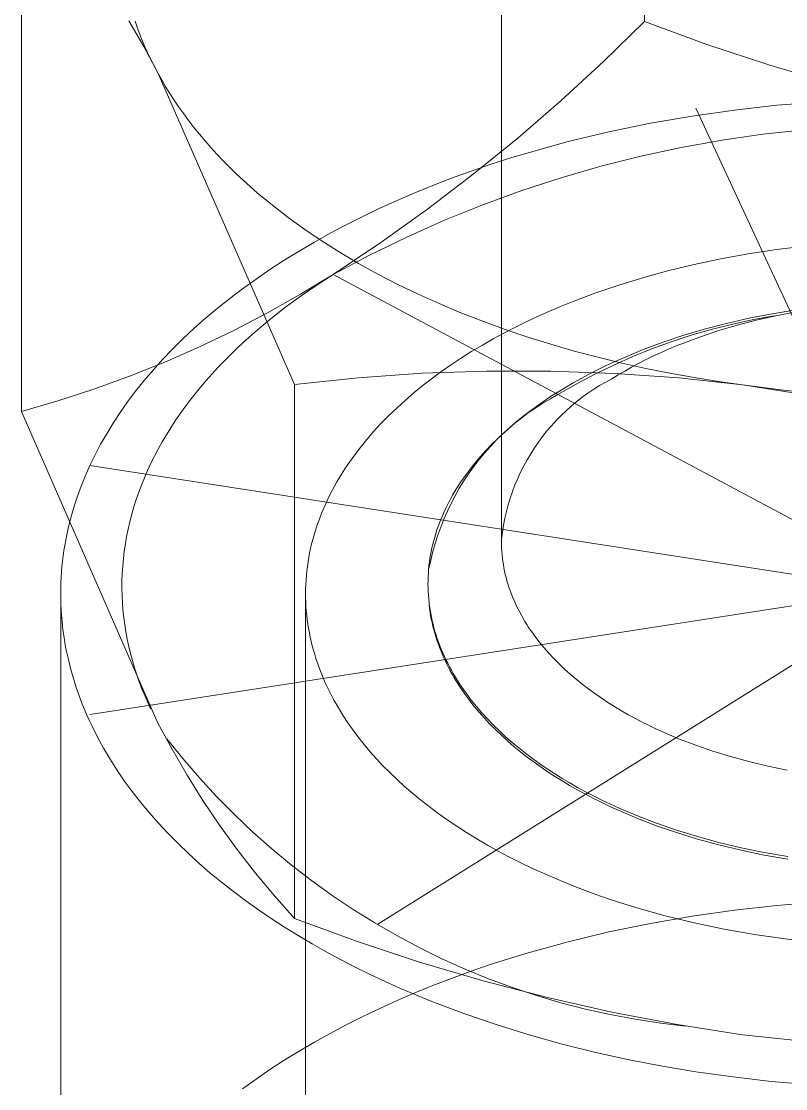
# Model space of a CAD drawing. Header units: inches. Extents: x -4 to 200, y 0 to 129.
# Drawn here: x 170.1262 to 170.3455, y 85.6495 to 85.9555 of the extents above; entities that cross this region are included whole.
import ezdxf

# ---------------------------------------------------------------- set-up
doc = ezdxf.new("R2010")
doc.units = ezdxf.units.IN
doc.layers.add('ZANO_R', color=7, linetype='Continuous', lineweight=0)

msp = doc.modelspace()

# ---------------------------------------------------------------- linework, layer by layer
at = {"layer": 'ZANO_R'}
for p, q in [((170.305, 86.10857), (170.305, 85.95546)), ((170.26393, 85.80626), (170.26393, 86.09472)), ((170.12619, 85.84363), (170.12619, 85.99674)), ((170.15698, 85.95567), (170.1613, 85.94827)), ((170.15972, 85.95302), (170.15884, 85.95558)), ((170.305, 85.95546), (170.2932, 85.94396)), ((170.305, 85.95546), (170.32286, 85.9489)), ((170.16068, 85.95049), (170.15972, 85.95302)), ((170.16172, 85.94799), (170.16068, 85.95049)), ((170.1613, 85.94827), (170.16536, 85.94072)), ((170.16285, 85.94552), (170.16172, 85.94799)), ((170.32286, 85.9489), (170.34091, 85.94293)), ((170.16406, 85.9431), (170.16285, 85.94552)), ((170.16536, 85.94072), (170.16406, 85.9431)), ((170.2932, 85.94396), (170.28106, 85.93282)), ((170.34091, 85.94293), (170.35916, 85.93755)), ((170.16645, 85.93876), (170.16536, 85.94072)), ((170.16536, 85.94072), (170.20453, 85.85141)), ((170.16759, 85.93679), (170.16645, 85.93876)), ((170.1688, 85.93483), (170.16759, 85.93679)), ((170.17006, 85.93288), (170.1688, 85.93483)), ((170.17138, 85.93092), (170.17006, 85.93288)), ((170.28106, 85.93282), (170.26858, 85.92205)), ((170.3551, 85.93243), (170.34295, 85.93144)), ((170.17277, 85.92898), (170.17138, 85.93092)), ((170.3308, 85.93009), (170.31868, 85.92837)), ((170.44388, 85.66306), (170.31971, 85.9306)), ((170.34295, 85.93144), (170.3308, 85.93009)), ((170.17421, 85.92704), (170.17277, 85.92898)), ((170.1757, 85.9251), (170.17421, 85.92704)), ((170.30665, 85.92629), (170.29476, 85.92384)), ((170.31868, 85.92837), (170.30665, 85.92629)), ((170.17726, 85.92318), (170.1757, 85.9251)), ((170.17888, 85.92126), (170.17726, 85.92318)), ((170.29476, 85.92384), (170.28306, 85.92103)), ((170.32721, 85.92145), (170.33895, 85.92314)), ((170.33895, 85.92314), (170.35075, 85.92443)), ((170.18055, 85.91935), (170.17888, 85.92126)), ((170.26858, 85.92205), (170.25579, 85.91166)), ((170.28306, 85.92103), (170.2716, 85.91786)), ((170.31553, 85.91935), (170.32721, 85.92145)), ((170.18228, 85.91746), (170.18055, 85.91935)), ((170.18407, 85.91557), (170.18228, 85.91746)), ((170.2716, 85.91786), (170.26597, 85.91615)), ((170.29242, 85.91395), (170.30393, 85.91685)), ((170.30393, 85.91685), (170.31553, 85.91935)), ((170.18592, 85.9137), (170.18407, 85.91557)), ((170.26041, 85.91435), (170.25494, 85.91248)), ((170.26597, 85.91615), (170.26041, 85.91435)), ((170.28102, 85.91066), (170.29242, 85.91395)), ((170.18783, 85.91184), (170.18592, 85.9137)), ((170.18979, 85.90999), (170.18783, 85.91184)), ((170.25579, 85.91166), (170.24268, 85.90167)), ((170.25494, 85.91248), (170.24956, 85.91052)), ((170.19181, 85.90816), (170.18979, 85.90999)), ((170.19389, 85.90635), (170.19181, 85.90816)), ((170.24427, 85.90848), (170.23908, 85.90637)), ((170.24956, 85.91052), (170.24427, 85.90848)), ((170.26974, 85.90698), (170.28102, 85.91066)), ((170.19821, 85.90277), (170.19389, 85.90635)), ((170.23908, 85.90637), (170.23399, 85.90418)), ((170.25859, 85.90291), (170.26974, 85.90698)), ((170.20275, 85.89926), (170.19821, 85.90277)), ((170.22901, 85.90192), (170.22415, 85.89959)), ((170.23399, 85.90418), (170.22901, 85.90192)), ((170.24268, 85.90167), (170.22928, 85.89208)), ((170.24759, 85.89847), (170.25859, 85.90291)), ((170.2075, 85.89583), (170.20275, 85.89926)), ((170.22415, 85.89959), (170.21939, 85.8972)), ((170.23675, 85.89364), (170.24759, 85.89847)), ((170.21245, 85.89249), (170.2075, 85.89583)), ((170.21939, 85.8972), (170.21476, 85.89475)), ((170.21476, 85.89475), (170.21025, 85.89223)), ((170.21761, 85.88924), (170.21245, 85.89249)), ((170.22608, 85.88845), (170.23675, 85.89364)), ((170.20587, 85.88966), (170.20162, 85.88703)), ((170.21025, 85.89223), (170.20587, 85.88966)), ((170.22928, 85.89208), (170.2156, 85.88289)), ((170.22849, 85.69663), (170.53821, 85.89034)), ((170.33471, 85.88885), (170.34279, 85.89007)), ((170.34279, 85.89007), (170.35107, 85.89109)), ((170.20162, 85.88703), (170.1975, 85.88435)), ((170.2156, 85.88289), (170.22608, 85.88845)), ((170.22296, 85.88609), (170.21761, 85.88924)), ((170.31925, 85.88582), (170.32686, 85.88743)), ((170.32686, 85.88743), (170.33471, 85.88885)), ((170.1975, 85.88435), (170.19351, 85.88163)), ((170.22849, 85.88304), (170.22296, 85.88609)), ((170.30482, 85.88211), (170.3119, 85.88404)), ((170.3119, 85.88404), (170.31925, 85.88582)), ((170.19351, 85.88163), (170.18967, 85.87886)), ((170.2156, 85.88289), (170.20628, 85.87725)), ((170.21097, 85.87991), (170.2156, 85.88289)), ((170.5511, 85.70408), (170.2156, 85.88289)), ((170.23419, 85.8801), (170.22849, 85.88304)), ((170.24006, 85.87728), (170.23419, 85.8801)), ((170.29789, 85.88), (170.30482, 85.88211)), ((170.18967, 85.87886), (170.18596, 85.87605)), ((170.20628, 85.87725), (170.19679, 85.87192)), ((170.20646, 85.87682), (170.21097, 85.87991)), ((170.24608, 85.87457), (170.24006, 85.87728)), ((170.28423, 85.87512), (170.29102, 85.87767)), ((170.29102, 85.87767), (170.29789, 85.88)), ((170.18596, 85.87605), (170.18239, 85.8732)), ((170.2021, 85.87363), (170.20646, 85.87682)), ((170.25224, 85.87198), (170.24608, 85.87457)), ((170.28087, 85.87376), (170.28423, 85.87512)), ((170.18239, 85.8732), (170.17896, 85.87032)), ((170.19679, 85.87192), (170.18713, 85.8669)), ((170.19787, 85.87034), (170.2021, 85.87363)), ((170.25854, 85.86952), (170.25224, 85.87198)), ((170.27425, 85.87088), (170.27754, 85.87235)), ((170.27754, 85.87235), (170.28087, 85.87376)), ((170.34218, 85.87177), (170.33542, 85.87046)), ((170.34218, 85.87104), (170.33624, 85.86998)), ((170.34261, 85.87107), (170.33701, 85.86981)), ((170.34909, 85.87288), (170.34218, 85.87177)), ((170.34835, 85.87218), (170.34261, 85.87107)), ((170.17896, 85.87032), (170.17568, 85.86741)), ((170.1938, 85.86696), (170.19787, 85.87034)), ((170.26496, 85.86719), (170.25854, 85.86952)), ((170.26779, 85.86777), (170.271, 85.86935)), ((170.271, 85.86935), (170.27425, 85.87088)), ((170.32883, 85.86897), (170.32244, 85.86731)), ((170.33033, 85.86872), (170.32447, 85.86726)), ((170.33158, 85.86839), (170.32633, 85.86684)), ((170.33542, 85.87046), (170.32883, 85.86897)), ((170.33624, 85.86998), (170.33033, 85.86872)), ((170.33701, 85.86981), (170.33158, 85.86839)), ((170.17568, 85.86741), (170.17254, 85.86447)), ((170.18713, 85.8669), (170.17731, 85.86219)), ((170.18989, 85.86348), (170.1938, 85.86696)), ((170.26151, 85.86445), (170.26463, 85.86614)), ((170.26463, 85.86614), (170.26779, 85.86777)), ((170.27148, 85.86499), (170.26496, 85.86719)), ((170.2781, 85.86292), (170.27148, 85.86499)), ((170.31627, 85.86549), (170.31032, 85.86351)), ((170.31867, 85.86559), (170.31292, 85.86373)), ((170.32244, 85.86731), (170.31627, 85.86549)), ((170.32128, 85.86516), (170.31643, 85.86337)), ((170.32447, 85.86726), (170.31867, 85.86559)), ((170.32633, 85.86684), (170.32128, 85.86516)), ((170.17731, 85.86219), (170.16734, 85.85781)), ((170.17254, 85.86447), (170.16954, 85.86151)), ((170.18801, 85.86171), (170.18989, 85.86348)), ((170.25545, 85.8609), (170.25845, 85.8627)), ((170.25845, 85.8627), (170.26151, 85.86445)), ((170.28481, 85.86099), (170.2781, 85.86292)), ((170.31032, 85.86351), (170.30462, 85.8614)), ((170.31292, 85.86373), (170.30725, 85.86167)), ((170.31409, 85.86243), (170.31181, 85.86147)), ((170.31643, 85.86337), (170.31409, 85.86243)), ((170.16954, 85.86151), (170.16668, 85.85852)), ((170.18436, 85.8581), (170.18616, 85.85992)), ((170.18616, 85.85992), (170.18801, 85.86171)), ((170.24963, 85.85715), (170.25251, 85.85906)), ((170.25251, 85.85906), (170.25545, 85.8609)), ((170.29159, 85.8592), (170.28481, 85.86099)), ((170.29843, 85.85754), (170.29159, 85.8592)), ((170.30165, 85.85941), (170.29613, 85.85697)), ((170.29918, 85.85916), (170.29656, 85.858)), ((170.30187, 85.86029), (170.29918, 85.85916)), ((170.30725, 85.86167), (170.30165, 85.85941)), ((170.30462, 85.8614), (170.30187, 85.86029)), ((170.3074, 85.85947), (170.30529, 85.85844)), ((170.30958, 85.86048), (170.3074, 85.85947)), ((170.31181, 85.86147), (170.30958, 85.86048)), ((170.16734, 85.85781), (170.15723, 85.85376)), ((170.16668, 85.85852), (170.16397, 85.85552)), ((170.1809, 85.85441), (170.1826, 85.85627)), ((170.1826, 85.85627), (170.18436, 85.8581)), ((170.24683, 85.8552), (170.24963, 85.85715)), ((170.29613, 85.85697), (170.29069, 85.85433)), ((170.294, 85.85681), (170.29151, 85.8556)), ((170.29656, 85.858), (170.294, 85.85681)), ((170.30532, 85.85602), (170.29843, 85.85754)), ((170.30124, 85.85633), (170.2993, 85.85524)), ((170.30323, 85.85739), (170.30124, 85.85633)), ((170.30529, 85.85844), (170.30323, 85.85739)), ((170.31224, 85.85464), (170.30532, 85.85602)), ((170.15723, 85.85376), (170.14699, 85.85005)), ((170.16397, 85.85552), (170.1614, 85.8525)), ((170.17924, 85.85254), (170.1809, 85.85441)), ((170.20453, 85.85141), (170.22284, 85.85332)), ((170.22284, 85.85332), (170.24121, 85.85459)), ((170.24121, 85.85459), (170.25962, 85.85522)), ((170.24144, 85.85116), (170.2441, 85.8532)), ((170.2441, 85.8532), (170.24683, 85.8552)), ((170.25962, 85.85522), (170.27803, 85.8552)), ((170.27803, 85.8552), (170.29643, 85.85455)), ((170.28675, 85.85311), (170.28447, 85.85184)), ((170.29069, 85.85433), (170.28535, 85.85151)), ((170.2891, 85.85437), (170.28675, 85.85311)), ((170.29151, 85.8556), (170.2891, 85.85437)), ((170.2956, 85.85303), (170.29383, 85.85209)), ((170.29742, 85.85414), (170.2956, 85.85303)), ((170.29643, 85.85455), (170.3148, 85.85325)), ((170.2993, 85.85524), (170.29742, 85.85414)), ((170.31919, 85.8534), (170.31224, 85.85464)), ((170.3148, 85.85325), (170.33311, 85.85131)), ((170.32615, 85.85229), (170.31919, 85.8534)), ((170.14699, 85.85005), (170.13664, 85.84667)), ((170.1614, 85.8525), (170.15898, 85.84947)), ((170.17607, 85.84873), (170.17763, 85.85064)), ((170.17763, 85.85064), (170.17924, 85.85254)), ((170.20453, 85.85141), (170.20453, 85.6983)), ((170.23887, 85.84906), (170.24144, 85.85116)), ((170.28535, 85.85151), (170.28012, 85.84851)), ((170.28226, 85.85054), (170.28012, 85.84923)), ((170.28447, 85.85184), (170.28226, 85.85054)), ((170.29039, 85.85002), (170.28873, 85.8489)), ((170.29209, 85.85108), (170.29039, 85.85002)), ((170.29383, 85.85209), (170.29209, 85.85108)), ((170.33311, 85.85131), (170.32615, 85.85229)), ((170.34487, 85.84975), (170.33311, 85.85131)), ((170.33311, 85.85131), (170.3519, 85.84836)), ((170.35668, 85.8486), (170.34487, 85.84975)), ((170.13664, 85.84667), (170.12619, 85.84363)), ((170.15898, 85.84947), (170.15669, 85.84643)), ((170.1731, 85.84486), (170.17456, 85.8468)), ((170.17456, 85.8468), (170.17607, 85.84873)), ((170.23397, 85.84474), (170.23638, 85.84692)), ((170.23638, 85.84692), (170.23887, 85.84906)), ((170.27597, 85.84652), (170.27395, 85.84511)), ((170.27795, 85.84732), (170.27583, 85.84606)), ((170.27803, 85.8479), (170.27597, 85.84652)), ((170.28012, 85.84851), (170.27795, 85.84732)), ((170.28012, 85.84923), (170.27803, 85.8479)), ((170.28552, 85.8465), (170.28398, 85.84522)), ((170.2871, 85.84773), (170.28552, 85.8465)), ((170.28873, 85.8489), (170.2871, 85.84773)), ((170.16536, 85.75431), (170.12619, 85.84363)), ((170.15455, 85.84338), (170.15254, 85.84033)), ((170.15669, 85.84643), (170.15455, 85.84338)), ((170.17169, 85.8429), (170.1731, 85.84486)), ((170.23166, 85.84252), (170.23397, 85.84474)), ((170.27197, 85.84366), (170.27003, 85.84217)), ((170.27375, 85.84472), (170.27172, 85.84332)), ((170.27395, 85.84511), (170.27197, 85.84366)), ((170.27583, 85.84606), (170.27375, 85.84472)), ((170.28248, 85.84388), (170.28103, 85.8425)), ((170.28398, 85.84522), (170.28248, 85.84388)), ((170.15254, 85.84033), (170.15067, 85.83728)), ((170.16904, 85.83893), (170.17034, 85.84092)), ((170.17034, 85.84092), (170.17169, 85.8429)), ((170.22944, 85.84026), (170.23166, 85.84252)), ((170.26814, 85.84064), (170.26629, 85.83907)), ((170.26974, 85.84184), (170.26781, 85.8403)), ((170.27003, 85.84217), (170.26814, 85.84064)), ((170.27172, 85.84332), (170.26974, 85.84184)), ((170.27963, 85.84106), (170.27828, 85.83958)), ((170.28103, 85.8425), (170.27963, 85.84106)), ((170.15067, 85.83728), (170.14893, 85.83424)), ((170.1678, 85.83692), (170.16904, 85.83893)), ((170.22529, 85.83562), (170.22732, 85.83796)), ((170.22732, 85.83796), (170.22944, 85.84026)), ((170.2645, 85.83747), (170.26276, 85.83583)), ((170.26593, 85.83869), (170.26411, 85.83702)), ((170.26629, 85.83907), (170.2645, 85.83747)), ((170.26781, 85.8403), (170.26593, 85.83869)), ((170.27698, 85.83806), (170.27573, 85.83649)), ((170.27828, 85.83958), (170.27698, 85.83806)), ((170.14893, 85.83424), (170.14733, 85.83119)), ((170.16548, 85.83287), (170.16661, 85.8349)), ((170.16661, 85.8349), (170.1678, 85.83692)), ((170.22337, 85.83325), (170.22529, 85.83562)), ((170.26235, 85.83529), (170.26065, 85.8335)), ((170.26276, 85.83583), (170.26107, 85.83416)), ((170.26411, 85.83702), (170.26235, 85.83529)), ((170.27454, 85.83488), (170.2734, 85.83322)), ((170.27573, 85.83649), (170.27454, 85.83488)), ((170.14733, 85.83119), (170.14586, 85.82816)), ((170.1644, 85.83083), (170.16548, 85.83287)), ((170.22155, 85.83085), (170.22337, 85.83325)), ((170.25902, 85.83165), (170.25745, 85.82974)), ((170.25944, 85.83245), (170.25788, 85.83071)), ((170.26065, 85.8335), (170.25902, 85.83165)), ((170.26107, 85.83416), (170.25944, 85.83245)), ((170.27232, 85.83154), (170.2713, 85.82981)), ((170.2734, 85.83322), (170.27232, 85.83154)), ((170.14586, 85.82816), (170.14486, 85.82594)), ((170.61761, 85.75518), (170.14586, 85.82816)), ((170.16242, 85.82671), (170.16338, 85.82878)), ((170.16269, 85.75935), (170.62083, 85.83022)), ((170.16338, 85.82878), (170.1644, 85.83083)), ((170.21903, 85.8272), (170.21984, 85.82842)), ((170.21984, 85.82842), (170.22155, 85.83085)), ((170.25638, 85.82894), (170.25494, 85.82713)), ((170.25745, 85.82974), (170.25594, 85.82779)), ((170.25788, 85.83071), (170.25638, 85.82894)), ((170.2713, 85.82981), (170.27033, 85.82805)), ((170.14486, 85.82594), (170.14391, 85.82369)), ((170.16151, 85.82464), (170.16242, 85.82671)), ((170.21748, 85.82473), (170.21824, 85.82597)), ((170.21824, 85.82597), (170.21903, 85.8272)), ((170.25358, 85.8253), (170.25228, 85.82343)), ((170.25451, 85.82578), (170.25314, 85.82372)), ((170.25494, 85.82713), (170.25358, 85.8253)), ((170.25594, 85.82779), (170.25451, 85.82578)), ((170.26943, 85.82626), (170.26859, 85.82444)), ((170.27033, 85.82805), (170.26943, 85.82626)), ((170.14391, 85.82369), (170.14303, 85.82142)), ((170.15988, 85.82047), (170.16067, 85.82256)), ((170.16067, 85.82256), (170.16151, 85.82464)), ((170.21536, 85.82099), (170.21604, 85.82224)), ((170.21604, 85.82224), (170.21674, 85.82349)), ((170.21674, 85.82349), (170.21748, 85.82473)), ((170.25228, 85.82343), (170.25107, 85.82154)), ((170.25314, 85.82372), (170.25184, 85.82162)), ((170.26781, 85.82259), (170.2671, 85.82072)), ((170.26859, 85.82444), (170.26781, 85.82259)), ((170.14221, 85.81912), (170.14145, 85.8168)), ((170.14303, 85.82142), (170.14221, 85.81912)), ((170.15915, 85.81837), (170.15988, 85.82047)), ((170.21409, 85.81847), (170.21471, 85.81973)), ((170.21471, 85.81973), (170.21536, 85.82099)), ((170.24992, 85.81962), (170.24938, 85.81865)), ((170.25062, 85.81947), (170.24948, 85.81728)), ((170.25049, 85.82058), (170.24992, 85.81962)), ((170.25107, 85.82154), (170.25049, 85.82058)), ((170.25184, 85.82162), (170.25062, 85.81947)), ((170.2671, 85.82072), (170.26645, 85.81882)), ((170.14145, 85.8168), (170.14075, 85.81446)), ((170.15787, 85.81416), (170.15848, 85.81627)), ((170.15848, 85.81627), (170.15915, 85.81837)), ((170.2124, 85.81466), (170.21294, 85.81593)), ((170.21294, 85.81593), (170.2135, 85.8172)), ((170.2135, 85.8172), (170.21409, 85.81847)), ((170.24836, 85.8167), (170.24788, 85.81571)), ((170.24886, 85.81768), (170.24836, 85.8167)), ((170.24948, 85.81728), (170.24841, 85.81506)), ((170.24938, 85.81865), (170.24886, 85.81768)), ((170.26586, 85.8169), (170.26534, 85.81497)), ((170.26645, 85.81882), (170.26586, 85.8169)), ((170.14075, 85.81446), (170.14011, 85.81211)), ((170.15732, 85.81205), (170.15787, 85.81416)), ((170.21142, 85.8121), (170.2119, 85.81338)), ((170.2119, 85.81338), (170.2124, 85.81466)), ((170.24741, 85.8128), (170.2465, 85.8105)), ((170.24698, 85.81373), (170.24656, 85.81272)), ((170.24742, 85.81472), (170.24698, 85.81373)), ((170.24841, 85.81506), (170.24741, 85.8128)), ((170.24788, 85.81571), (170.24742, 85.81472)), ((170.26489, 85.81301), (170.2645, 85.81105)), ((170.26534, 85.81497), (170.26489, 85.81301)), ((170.13954, 85.80974), (170.13922, 85.80825)), ((170.14011, 85.81211), (170.13954, 85.80974)), ((170.1564, 85.80782), (170.15683, 85.80993)), ((170.15683, 85.80993), (170.15732, 85.81205)), ((170.21056, 85.80954), (170.21097, 85.81082)), ((170.21097, 85.81082), (170.21142, 85.8121)), ((170.24579, 85.81071), (170.24543, 85.80969)), ((170.2465, 85.8105), (170.24566, 85.80818)), ((170.24616, 85.81172), (170.24579, 85.81071)), ((170.24656, 85.81272), (170.24616, 85.81172)), ((170.2645, 85.81105), (170.26419, 85.80907)), ((170.13892, 85.80675), (170.13865, 85.80525)), ((170.13922, 85.80825), (170.13892, 85.80675)), ((170.15603, 85.8057), (170.1564, 85.80782)), ((170.20947, 85.80568), (170.20981, 85.80697)), ((170.20981, 85.80697), (170.21017, 85.80825)), ((170.21017, 85.80825), (170.21056, 85.80954)), ((170.24479, 85.80765), (170.24451, 85.80663)), ((170.2451, 85.80867), (170.24479, 85.80765)), ((170.24566, 85.80818), (170.24491, 85.80583)), ((170.24543, 85.80969), (170.2451, 85.80867)), ((170.26419, 85.80907), (170.26394, 85.80708)), ((170.13841, 85.80374), (170.1382, 85.80223)), ((170.13865, 85.80525), (170.13841, 85.80374)), ((170.15571, 85.80358), (170.15603, 85.8057)), ((170.2089, 85.8031), (170.20917, 85.80439)), ((170.20917, 85.80439), (170.20947, 85.80568)), ((170.244, 85.80456), (170.24378, 85.80353)), ((170.24424, 85.8056), (170.244, 85.80456)), ((170.24491, 85.80583), (170.24423, 85.80345)), ((170.24451, 85.80663), (170.24424, 85.8056)), ((170.26393, 85.80626), (170.26394, 85.80533)), ((170.26394, 85.80533), (170.26397, 85.80439)), ((170.26397, 85.80439), (170.26403, 85.80346)), ((170.13801, 85.8007), (170.13785, 85.79917)), ((170.1382, 85.80223), (170.13801, 85.8007)), ((170.15527, 85.79933), (170.15546, 85.80145)), ((170.15546, 85.80145), (170.15571, 85.80358)), ((170.20844, 85.80052), (170.20865, 85.80181)), ((170.20865, 85.80181), (170.2089, 85.8031)), ((170.24364, 85.80105), (170.24314, 85.79863)), ((170.24341, 85.80145), (170.24326, 85.80041)), ((170.24359, 85.80249), (170.24341, 85.80145)), ((170.24378, 85.80353), (170.24359, 85.80249)), ((170.24423, 85.80345), (170.24364, 85.80105)), ((170.26403, 85.80346), (170.2641, 85.80252)), ((170.2641, 85.80252), (170.2642, 85.80159)), ((170.2642, 85.80159), (170.26432, 85.80066)), ((170.26432, 85.80066), (170.26447, 85.79973)), ((170.13772, 85.79764), (170.13762, 85.7961)), ((170.13785, 85.79917), (170.13772, 85.79764)), ((170.15514, 85.79722), (170.15527, 85.79933)), ((170.20796, 85.79665), (170.20809, 85.79794)), ((170.20809, 85.79794), (170.20825, 85.79923)), ((170.20825, 85.79923), (170.20844, 85.80052)), ((170.24303, 85.79832), (170.24295, 85.79727)), ((170.24314, 85.79936), (170.24303, 85.79832)), ((170.24326, 85.80041), (170.24314, 85.79936)), ((170.26447, 85.79973), (170.26463, 85.7988)), ((170.26463, 85.7988), (170.26482, 85.79787)), ((170.26482, 85.79787), (170.26502, 85.79694)), ((170.13754, 85.79455), (170.1375, 85.793)), ((170.13762, 85.7961), (170.13754, 85.79455)), ((170.15505, 85.79299), (170.15506, 85.7951)), ((170.15506, 85.7951), (170.15514, 85.79722)), ((170.20779, 85.79408), (170.20786, 85.79537)), ((170.20786, 85.79537), (170.20796, 85.79665)), ((170.24286, 85.79517), (170.24285, 85.79412)), ((170.2429, 85.79622), (170.24286, 85.79517)), ((170.24295, 85.79727), (170.2429, 85.79622)), ((170.26502, 85.79694), (170.26525, 85.79602)), ((170.26525, 85.79602), (170.2655, 85.7951)), ((170.2655, 85.7951), (170.26578, 85.79418)), ((170.1375, 85.793), (170.13748, 85.79145)), ((170.13748, 85.79145), (170.1375, 85.78989)), ((170.15509, 85.79088), (170.15505, 85.79299)), ((170.20773, 85.79152), (170.20775, 85.7928)), ((170.20774, 85.79024), (170.20773, 85.79152)), ((170.20775, 85.7928), (170.20779, 85.79408)), ((170.24285, 85.79412), (170.24287, 85.79307)), ((170.24287, 85.79307), (170.2429, 85.79202)), ((170.2429, 85.79202), (170.24296, 85.79098)), ((170.26578, 85.79418), (170.26607, 85.79326)), ((170.26607, 85.79326), (170.26638, 85.79235)), ((170.26638, 85.79235), (170.26672, 85.79144)), ((170.26672, 85.79144), (170.26707, 85.79054)), ((170.13748, 85.562), (170.13748, 85.78901)), ((170.1375, 85.78989), (170.13754, 85.78832)), ((170.13754, 85.78832), (170.13762, 85.78675)), ((170.15519, 85.78877), (170.15509, 85.79088)), ((170.15535, 85.78667), (170.15519, 85.78877)), ((170.20773, 85.69712), (170.20773, 85.79024)), ((170.20778, 85.78897), (170.20774, 85.79024)), ((170.20785, 85.7877), (170.20778, 85.78897)), ((170.24296, 85.79098), (170.24305, 85.78993)), ((170.24305, 85.78993), (170.24316, 85.78888)), ((170.24316, 85.78888), (170.24329, 85.78783)), ((170.26707, 85.79054), (170.26745, 85.78964)), ((170.26745, 85.78964), (170.26785, 85.78874)), ((170.26785, 85.78874), (170.26826, 85.78785)), ((170.13762, 85.78675), (170.13772, 85.78518)), ((170.15557, 85.78458), (170.15535, 85.78667)), ((170.20794, 85.78643), (170.20785, 85.7877)), ((170.20806, 85.78516), (170.20794, 85.78643)), ((170.24316, 85.78815), (170.24328, 85.78714)), ((170.24328, 85.78714), (170.24343, 85.78612)), ((170.24329, 85.78783), (170.24344, 85.78679)), ((170.24343, 85.78612), (170.2436, 85.78511)), ((170.24344, 85.78679), (170.24362, 85.78574)), ((170.24362, 85.78574), (170.24382, 85.7847)), ((170.26826, 85.78785), (170.2687, 85.78696)), ((170.2687, 85.78696), (170.26916, 85.78608)), ((170.26916, 85.78608), (170.26963, 85.7852)), ((170.13772, 85.78518), (170.13786, 85.78361)), ((170.13786, 85.78361), (170.13802, 85.78203)), ((170.15584, 85.7825), (170.15557, 85.78458)), ((170.15617, 85.78042), (170.15584, 85.7825)), ((170.20821, 85.7839), (170.20806, 85.78516)), ((170.20839, 85.78265), (170.20821, 85.7839)), ((170.20859, 85.7814), (170.20839, 85.78265)), ((170.2436, 85.78511), (170.2438, 85.7841)), ((170.2438, 85.7841), (170.24401, 85.78309)), ((170.24382, 85.7847), (170.24405, 85.78366)), ((170.24401, 85.78309), (170.24425, 85.78209)), ((170.24405, 85.78366), (170.24429, 85.78262)), ((170.24429, 85.78262), (170.24457, 85.78159)), ((170.26963, 85.7852), (170.27013, 85.78433)), ((170.27013, 85.78433), (170.27064, 85.78346)), ((170.27064, 85.78346), (170.27118, 85.7826)), ((170.27118, 85.7826), (170.27173, 85.78175)), ((170.13802, 85.78203), (170.13822, 85.78045)), ((170.13822, 85.78045), (170.13845, 85.77886)), ((170.15655, 85.77835), (170.15617, 85.78042)), ((170.20882, 85.78015), (170.20859, 85.7814)), ((170.20907, 85.77891), (170.20882, 85.78015)), ((170.24425, 85.78209), (170.2445, 85.78108)), ((170.2445, 85.78108), (170.24478, 85.78008)), ((170.24457, 85.78159), (170.24486, 85.78055)), ((170.24478, 85.78008), (170.24508, 85.77909)), ((170.24486, 85.78055), (170.24518, 85.77953)), ((170.24518, 85.77953), (170.24551, 85.7785)), ((170.27173, 85.78175), (170.2723, 85.7809)), ((170.2723, 85.7809), (170.27289, 85.78006)), ((170.27289, 85.78006), (170.27349, 85.77922)), ((170.27349, 85.77922), (170.27476, 85.77757)), ((170.13845, 85.77886), (170.13871, 85.77727)), ((170.13871, 85.77727), (170.139, 85.77568)), ((170.157, 85.77629), (170.15655, 85.77835)), ((170.15749, 85.77424), (170.157, 85.77629)), ((170.20935, 85.77767), (170.20907, 85.77891)), ((170.20966, 85.77644), (170.20935, 85.77767)), ((170.20999, 85.77522), (170.20966, 85.77644)), ((170.24508, 85.77909), (170.24541, 85.77809)), ((170.24541, 85.77809), (170.24575, 85.7771)), ((170.24551, 85.7785), (170.24588, 85.77748)), ((170.24575, 85.7771), (170.24611, 85.77611)), ((170.24588, 85.77748), (170.24626, 85.77646)), ((170.24611, 85.77611), (170.2465, 85.77513)), ((170.24626, 85.77646), (170.24667, 85.77545)), ((170.27476, 85.77757), (170.27609, 85.77595)), ((170.139, 85.77568), (170.13932, 85.77409)), ((170.13932, 85.77409), (170.13968, 85.7725)), ((170.15804, 85.7722), (170.15749, 85.77424)), ((170.21034, 85.774), (170.20999, 85.77522)), ((170.21072, 85.77279), (170.21034, 85.774)), ((170.2465, 85.77513), (170.2469, 85.77415)), ((170.24667, 85.77545), (170.24709, 85.77444)), ((170.2469, 85.77415), (170.24733, 85.77317)), ((170.24709, 85.77444), (170.24754, 85.77343)), ((170.24733, 85.77317), (170.24778, 85.7722)), ((170.24754, 85.77343), (170.24801, 85.77243)), ((170.27609, 85.77595), (170.27749, 85.77435)), ((170.27749, 85.77435), (170.27894, 85.77279)), ((170.13968, 85.7725), (170.14006, 85.77091)), ((170.14006, 85.77091), (170.14048, 85.76931)), ((170.15864, 85.77017), (170.15804, 85.7722)), ((170.1593, 85.76816), (170.15864, 85.77017)), ((170.21112, 85.77158), (170.21072, 85.77279)), ((170.21155, 85.77038), (170.21112, 85.77158)), ((170.212, 85.76919), (170.21155, 85.77038)), ((170.24778, 85.7722), (170.24824, 85.77123)), ((170.24801, 85.77243), (170.24851, 85.77144)), ((170.24824, 85.77123), (170.24873, 85.77027)), ((170.24851, 85.77144), (170.24902, 85.77045)), ((170.24873, 85.77027), (170.24923, 85.76932)), ((170.24902, 85.77045), (170.24955, 85.76946)), ((170.27894, 85.77279), (170.28046, 85.77126)), ((170.28046, 85.77126), (170.28204, 85.76976)), ((170.14048, 85.76931), (170.14093, 85.76772)), ((170.14093, 85.76772), (170.14142, 85.76613)), ((170.16001, 85.76615), (170.1593, 85.76816)), ((170.21248, 85.768), (170.212, 85.76919)), ((170.21297, 85.76683), (170.21248, 85.768)), ((170.24923, 85.76932), (170.24976, 85.76836)), ((170.24955, 85.76946), (170.25011, 85.76848)), ((170.24976, 85.76836), (170.25031, 85.76742)), ((170.25011, 85.76848), (170.25069, 85.76751)), ((170.25031, 85.76742), (170.25087, 85.76648)), ((170.25069, 85.76751), (170.25128, 85.76654)), ((170.28204, 85.76976), (170.28367, 85.76829)), ((170.28367, 85.76829), (170.28535, 85.76686)), ((170.28535, 85.76686), (170.28708, 85.76546)), ((170.14142, 85.76613), (170.14193, 85.76453)), ((170.14193, 85.76453), (170.14248, 85.76294)), ((170.16076, 85.76416), (170.16001, 85.76615)), ((170.16157, 85.76219), (170.16076, 85.76416)), ((170.21349, 85.76566), (170.21297, 85.76683)), ((170.21404, 85.76449), (170.21349, 85.76566)), ((170.2146, 85.76334), (170.21404, 85.76449)), ((170.25087, 85.76648), (170.25205, 85.76461)), ((170.25128, 85.76654), (170.2519, 85.76558)), ((170.2519, 85.76558), (170.25253, 85.76463)), ((170.25205, 85.76461), (170.25331, 85.76277)), ((170.25253, 85.76463), (170.25386, 85.76274)), ((170.28708, 85.76546), (170.28886, 85.7641)), ((170.28886, 85.7641), (170.29068, 85.76278)), ((170.14248, 85.76294), (170.14307, 85.76134)), ((170.14307, 85.76134), (170.14368, 85.75975)), ((170.16243, 85.76023), (170.16157, 85.76219)), ((170.21518, 85.76219), (170.2146, 85.76334)), ((170.21579, 85.76106), (170.21518, 85.76219)), ((170.21706, 85.75881), (170.21579, 85.76106)), ((170.25331, 85.76277), (170.25464, 85.76096)), ((170.25386, 85.76274), (170.25526, 85.76088)), ((170.25464, 85.76096), (170.25604, 85.75918)), ((170.25526, 85.76088), (170.25674, 85.75905)), ((170.29068, 85.76278), (170.29254, 85.76149)), ((170.29254, 85.76149), (170.29443, 85.76023)), ((170.14368, 85.75975), (170.14433, 85.75816)), ((170.14433, 85.75816), (170.14501, 85.75657)), ((170.14586, 85.75675), (170.16269, 85.75935)), ((170.16334, 85.75828), (170.16243, 85.76023)), ((170.21842, 85.75659), (170.21706, 85.75881)), ((170.25604, 85.75918), (170.25751, 85.75742)), ((170.25674, 85.75905), (170.25829, 85.75725)), ((170.29443, 85.76023), (170.29637, 85.75902)), ((170.29637, 85.75902), (170.29833, 85.75784)), ((170.29833, 85.75784), (170.30032, 85.7567)), ((170.14501, 85.75657), (170.14572, 85.75498)), ((170.14572, 85.75498), (170.14647, 85.7534)), ((170.21985, 85.75441), (170.21842, 85.75659)), ((170.25751, 85.75742), (170.25904, 85.75569)), ((170.25829, 85.75725), (170.2599, 85.75548)), ((170.25904, 85.75569), (170.26063, 85.75399)), ((170.2599, 85.75548), (170.26158, 85.75375)), ((170.30032, 85.7567), (170.30234, 85.7556)), ((170.30234, 85.7556), (170.30431, 85.75458)), ((170.14647, 85.7534), (170.14806, 85.75024)), ((170.16942, 85.74677), (170.16536, 85.75431)), ((170.22135, 85.75227), (170.21985, 85.75441)), ((170.22292, 85.75017), (170.22135, 85.75227)), ((170.26063, 85.75399), (170.26228, 85.75233)), ((170.26158, 85.75375), (170.26332, 85.75205)), ((170.26228, 85.75233), (170.26399, 85.7507)), ((170.26332, 85.75205), (170.26512, 85.75039)), ((170.30431, 85.75458), (170.30634, 85.75357)), ((170.30634, 85.75357), (170.30842, 85.75258)), ((170.30842, 85.75258), (170.31056, 85.7516)), ((170.31056, 85.7516), (170.315, 85.74972)), ((170.14806, 85.75024), (170.14978, 85.74709)), ((170.1725, 85.74413), (170.16794, 85.74981)), ((170.22456, 85.74811), (170.22292, 85.75017)), ((170.26399, 85.7507), (170.26576, 85.7491)), ((170.26512, 85.75039), (170.26698, 85.74876)), ((170.26576, 85.7491), (170.26757, 85.74753)), ((170.26698, 85.74876), (170.26889, 85.74717)), ((170.315, 85.74972), (170.31966, 85.74794)), ((170.14978, 85.74709), (170.15163, 85.74396)), ((170.17373, 85.73936), (170.16942, 85.74677)), ((170.22627, 85.74608), (170.22456, 85.74811)), ((170.22805, 85.74408), (170.22627, 85.74608)), ((170.26757, 85.74753), (170.26944, 85.746)), ((170.26889, 85.74717), (170.27085, 85.74562)), ((170.26944, 85.746), (170.27135, 85.74451)), ((170.27085, 85.74562), (170.27287, 85.74411)), ((170.31966, 85.74794), (170.32454, 85.74626)), ((170.32454, 85.74626), (170.32961, 85.74469)), ((170.15163, 85.74396), (170.15361, 85.74085)), ((170.17726, 85.73861), (170.1725, 85.74413)), ((170.22992, 85.74208), (170.22805, 85.74408)), ((170.27135, 85.74451), (170.27331, 85.74305)), ((170.27287, 85.74411), (170.27492, 85.74263)), ((170.27331, 85.74305), (170.27531, 85.74163)), ((170.27492, 85.74263), (170.27702, 85.74119)), ((170.32961, 85.74469), (170.33488, 85.74325)), ((170.33488, 85.74325), (170.34033, 85.74194)), ((170.15361, 85.74085), (170.15573, 85.73776)), ((170.17829, 85.73211), (170.17373, 85.73936)), ((170.23189, 85.74009), (170.22992, 85.74208)), ((170.23396, 85.73812), (170.23189, 85.74009)), ((170.27531, 85.74163), (170.27735, 85.74024)), ((170.27702, 85.74119), (170.27916, 85.7398)), ((170.27735, 85.74024), (170.27943, 85.7389)), ((170.27916, 85.7398), (170.28133, 85.73844)), ((170.34033, 85.74194), (170.34594, 85.74078)), ((170.15573, 85.73776), (170.15797, 85.7347)), ((170.18219, 85.73326), (170.17726, 85.73861)), ((170.23612, 85.73615), (170.23396, 85.73812)), ((170.27943, 85.7389), (170.28154, 85.73759)), ((170.28133, 85.73844), (170.28354, 85.73712)), ((170.28154, 85.73759), (170.28368, 85.73632)), ((170.28354, 85.73712), (170.28578, 85.73585)), ((170.28368, 85.73632), (170.28585, 85.73508)), ((170.15797, 85.7347), (170.16033, 85.73166)), ((170.18731, 85.72807), (170.18219, 85.73326)), ((170.23838, 85.73419), (170.23612, 85.73615)), ((170.24073, 85.73226), (170.23838, 85.73419)), ((170.28578, 85.73585), (170.28805, 85.73461)), ((170.28585, 85.73508), (170.28805, 85.73388)), ((170.28805, 85.73461), (170.29036, 85.73341)), ((170.28805, 85.73388), (170.29036, 85.73268)), ((170.29036, 85.73341), (170.29275, 85.73222)), ((170.16033, 85.73166), (170.16283, 85.72865)), ((170.18308, 85.725), (170.17829, 85.73211)), ((170.24318, 85.73034), (170.24073, 85.73226)), ((170.24572, 85.72844), (170.24318, 85.73034)), ((170.29036, 85.73268), (170.29275, 85.73149)), ((170.29275, 85.73222), (170.29519, 85.73105)), ((170.29275, 85.73149), (170.29519, 85.73032)), ((170.29519, 85.73105), (170.29771, 85.72991)), ((170.29519, 85.73032), (170.29771, 85.72918)), ((170.16283, 85.72865), (170.16544, 85.72567)), ((170.19259, 85.72306), (170.18731, 85.72807)), ((170.24837, 85.72656), (170.24572, 85.72844)), ((170.29771, 85.72991), (170.30294, 85.7277)), ((170.29771, 85.72918), (170.30294, 85.72697)), ((170.30294, 85.7277), (170.30842, 85.7256)), ((170.16544, 85.72567), (170.16818, 85.72273)), ((170.18811, 85.71806), (170.18308, 85.725)), ((170.2511, 85.7247), (170.24837, 85.72656)), ((170.25394, 85.72288), (170.2511, 85.7247)), ((170.30294, 85.72697), (170.30842, 85.72487)), ((170.30842, 85.7256), (170.31416, 85.72362)), ((170.30842, 85.72487), (170.31416, 85.72289)), ((170.16818, 85.72273), (170.17104, 85.71983)), ((170.19804, 85.71823), (170.19259, 85.72306)), ((170.25687, 85.72108), (170.25394, 85.72288)), ((170.25989, 85.71931), (170.25687, 85.72108)), ((170.31416, 85.72362), (170.32013, 85.72177)), ((170.31416, 85.72289), (170.32013, 85.72105)), ((170.32013, 85.72177), (170.32633, 85.72008)), ((170.32013, 85.72105), (170.32633, 85.71935)), ((170.17104, 85.71983), (170.17402, 85.71697)), ((170.19336, 85.7113), (170.18811, 85.71806)), ((170.20366, 85.71358), (170.19804, 85.71823)), ((170.263, 85.71758), (170.25989, 85.71931)), ((170.32633, 85.72008), (170.33274, 85.71854)), ((170.32633, 85.71935), (170.33274, 85.71782)), ((170.33274, 85.71854), (170.33934, 85.71718)), ((170.17402, 85.71697), (170.17711, 85.71415)), ((170.2662, 85.71588), (170.263, 85.71758)), ((170.26949, 85.71422), (170.2662, 85.71588)), ((170.33274, 85.71782), (170.33934, 85.71645)), ((170.33934, 85.71718), (170.34611, 85.716)), ((170.33934, 85.71645), (170.34611, 85.71527)), ((170.17711, 85.71415), (170.18031, 85.71137)), ((170.20942, 85.70913), (170.20366, 85.71358)), ((170.27287, 85.7126), (170.26949, 85.71422)), ((170.27634, 85.71103), (170.27287, 85.7126)), ((170.18031, 85.71137), (170.18362, 85.70864)), ((170.19884, 85.70471), (170.19336, 85.7113)), ((170.21533, 85.70488), (170.20942, 85.70913)), ((170.27988, 85.70949), (170.27634, 85.71103)), ((170.28351, 85.70801), (170.27988, 85.70949)), ((170.18362, 85.70864), (170.18704, 85.70596)), ((170.18704, 85.70596), (170.19056, 85.70333)), ((170.28721, 85.70657), (170.28351, 85.70801)), ((170.29099, 85.70518), (170.28721, 85.70657)), ((170.19056, 85.70333), (170.19418, 85.70075)), ((170.20453, 85.6983), (170.19884, 85.70471)), ((170.22139, 85.70082), (170.21533, 85.70488)), ((170.29484, 85.70384), (170.29099, 85.70518)), ((170.29876, 85.70256), (170.29484, 85.70384)), ((170.3551, 85.703), (170.34295, 85.70202)), ((170.19418, 85.70075), (170.19789, 85.69823)), ((170.22757, 85.69698), (170.22139, 85.70082)), ((170.30275, 85.70134), (170.29876, 85.70256)), ((170.31089, 85.69906), (170.30275, 85.70134)), ((170.3308, 85.70066), (170.31868, 85.69895)), ((170.34295, 85.70202), (170.3308, 85.70066)), ((170.19789, 85.69823), (170.2017, 85.69576)), ((170.22238, 85.69174), (170.20453, 85.6983)), ((170.20773, 85.69208), (170.20773, 85.69712)), ((170.23388, 85.69334), (170.22757, 85.69698)), ((170.30665, 85.69686), (170.29476, 85.69441)), ((170.31868, 85.69895), (170.30665, 85.69686)), ((170.31926, 85.69702), (170.31089, 85.69906)), ((170.3278, 85.69523), (170.31926, 85.69702)), ((170.2017, 85.69576), (170.2056, 85.69335)), ((170.29476, 85.69441), (170.28306, 85.6916)), ((170.3365, 85.6937), (170.3278, 85.69523)), ((170.34531, 85.69244), (170.3365, 85.6937)), ((170.2056, 85.69335), (170.20958, 85.691)), ((170.20773, 82.35003), (170.20773, 85.69208)), ((170.20958, 85.691), (170.21364, 85.68871)), ((170.24044, 85.68577), (170.22238, 85.69174)), ((170.24031, 85.68992), (170.23388, 85.69334)), ((170.28306, 85.6916), (170.2716, 85.68844)), ((170.35419, 85.69144), (170.34531, 85.69244)), ((170.21364, 85.68871), (170.21778, 85.68648)), ((170.24686, 85.68672), (170.24031, 85.68992)), ((170.2716, 85.68844), (170.26597, 85.68672)), ((170.21778, 85.68648), (170.22199, 85.68432)), ((170.22199, 85.68432), (170.22627, 85.68222)), ((170.25868, 85.68039), (170.24044, 85.68577)), ((170.2535, 85.68374), (170.24686, 85.68672)), ((170.26041, 85.68493), (170.25494, 85.68305)), ((170.26597, 85.68672), (170.26041, 85.68493)), ((170.22627, 85.68222), (170.23061, 85.68018)), ((170.25494, 85.68305), (170.24956, 85.68109)), ((170.26025, 85.68098), (170.2535, 85.68374)), ((170.23061, 85.68018), (170.23501, 85.67821)), ((170.23501, 85.67821), (170.24398, 85.67448)), ((170.24427, 85.67905), (170.23908, 85.67694)), ((170.24956, 85.68109), (170.24427, 85.67905)), ((170.27709, 85.67561), (170.25868, 85.68039)), ((170.26708, 85.67846), (170.26025, 85.68098)), ((170.27399, 85.67617), (170.26708, 85.67846)), ((170.23908, 85.67694), (170.23399, 85.67475)), ((170.28098, 85.67411), (170.27399, 85.67617)), ((170.29564, 85.67143), (170.27709, 85.67561)), ((170.22901, 85.67249), (170.22415, 85.67017)), ((170.23399, 85.67475), (170.22901, 85.67249)), ((170.24398, 85.67448), (170.25314, 85.67101)), ((170.28803, 85.67229), (170.28098, 85.67411)), ((170.29515, 85.67071), (170.28803, 85.67229)), ((170.22415, 85.67017), (170.21939, 85.66778)), ((170.25314, 85.67101), (170.26245, 85.66782)), ((170.3023, 85.66936), (170.29515, 85.67071)), ((170.31432, 85.66786), (170.29564, 85.67143)), ((170.30951, 85.66826), (170.3023, 85.66936)), ((170.21939, 85.66778), (170.21476, 85.66532)), ((170.26245, 85.66782), (170.27188, 85.6649)), ((170.31674, 85.66741), (170.30951, 85.66826)), ((170.33311, 85.66491), (170.31432, 85.66786)), ((170.21025, 85.6628), (170.20587, 85.66023)), ((170.21476, 85.66532), (170.21025, 85.6628)), ((170.27188, 85.6649), (170.28139, 85.66225)), ((170.35142, 85.66297), (170.33311, 85.66491)), ((170.20587, 85.66023), (170.20162, 85.65761)), ((170.28139, 85.66225), (170.29096, 85.65987)), ((170.29096, 85.65987), (170.30056, 85.65776)), ((170.20162, 85.65761), (170.1975, 85.65493)), ((170.30056, 85.65776), (170.31015, 85.65591)), ((170.1975, 85.65493), (170.19351, 85.6522)), ((170.31015, 85.65591), (170.31971, 85.65431)), ((170.31971, 85.65431), (170.33036, 85.65281)), ((170.19351, 85.6522), (170.18967, 85.64944)), ((170.33036, 85.65281), (170.34131, 85.65156)), ((170.34131, 85.65156), (170.35253, 85.65059))]:
    msp.add_line(p, q, dxfattribs=at)

doc.saveas('drawing.dxf')
